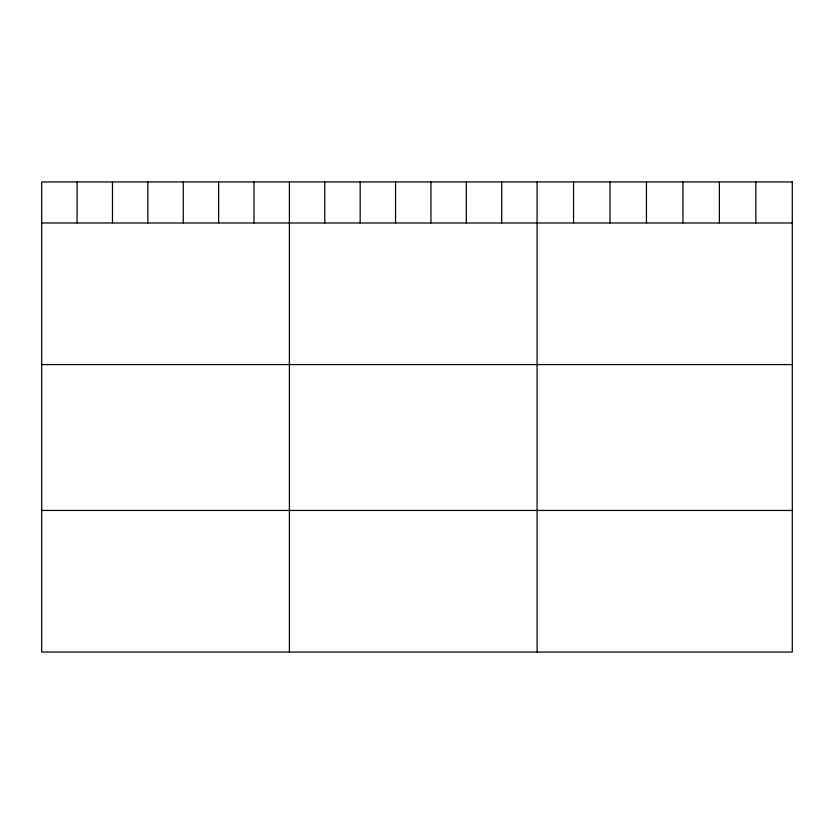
<?xml version="1.0" encoding="UTF-8"?>
<svg xmlns="http://www.w3.org/2000/svg" width="834" height="834" viewBox="0 0 834 834"><rect width="100%" height="100%" fill="white"/><g stroke="black" fill="none" stroke-linecap="round" stroke-linejoin="round"><path stroke-width="1.25" d="M41.7 222.98L792.3 222.98M41.7 364.573L792.3 364.573M41.7 510.45L792.3 510.45M755.844 181.958L755.844 222.98M719.388 181.958L719.388 222.98M682.931 181.958L682.931 222.98M646.465 181.958L646.465 222.98M610.008 181.958L610.008 222.98M573.552 181.958L573.552 222.98M537.096 181.958L537.096 652.042M501.714 181.958L501.714 222.98M466.321 181.958L466.321 222.98M430.938 181.958L430.938 222.98M395.556 181.958L395.556 222.98M360.173 181.958L360.173 222.98M324.78 181.958L324.78 222.98M289.398 181.958L289.398 652.042M254.016 181.958L254.016 222.98M218.623 181.958L218.623 222.98M183.24 181.958L183.24 222.98M147.858 181.958L147.858 222.98M112.475 181.958L112.475 222.98M77.082 181.958L77.082 222.98M792.3 181.958L41.7 181.958L41.7 652.042L792.3 652.042L792.3 181.958"/></g></svg>
